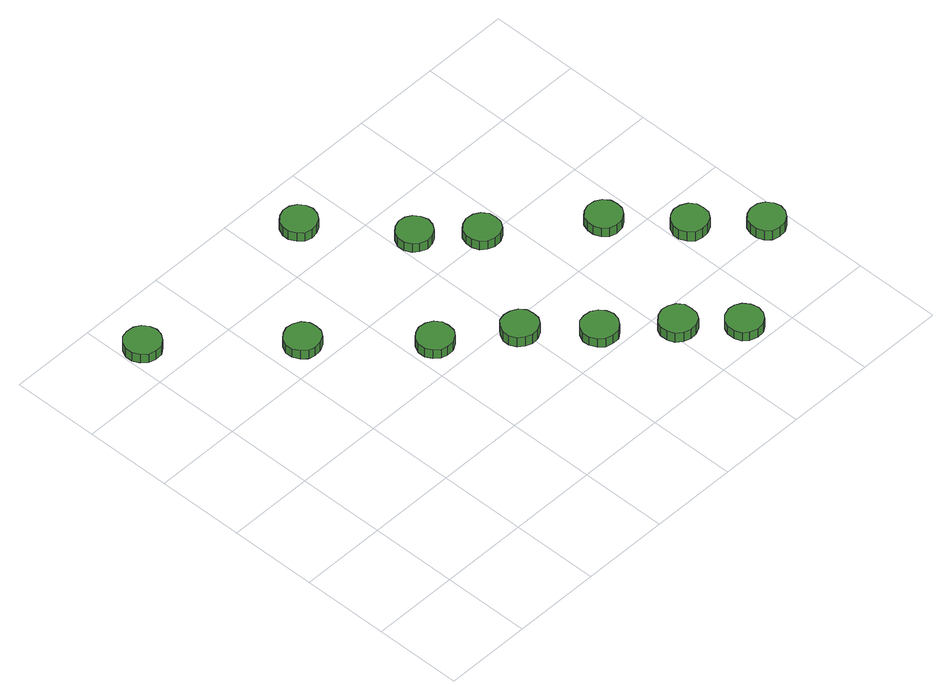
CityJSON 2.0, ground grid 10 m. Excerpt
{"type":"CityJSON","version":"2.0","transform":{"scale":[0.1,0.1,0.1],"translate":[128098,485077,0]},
"CityObjects":{
"tree1":{"type":"SolitaryVegetationObject","attributes":{"function":"something"},"geometry":[{"type":"MultiSurface","lod":"1","boundaries":[[[0,1,2,3,4,5,6,7,8,9,10,11,12,13,14]],[[15,16,17,18,19,20,21,22,23,24,25,26,27,28,29]],[[0,29,28,1]],[[1,28,27,2]],[[2,27,26,3]],[[3,26,25,4]],[[4,25,24,5]],[[5,24,23,6]],[[6,23,22,7]],[[7,22,21,8]],[[8,21,20,9]],[[9,20,19,10]],[[10,19,18,11]],[[11,18,17,12]],[[12,17,16,13]],[[13,16,15,14]],[[14,15,29,0]]]}]},
"tree2":{"type":"SolitaryVegetationObject","attributes":{"function":"something"},"geometry":[{"type":"MultiSurface","lod":"1","boundaries":[[[30,31,32,33,34,35,36,37,38,39,40,41,42,43,44]],[[45,46,47,48,49,50,51,52,53,54,55,56,57,58,59]],[[30,59,58,31]],[[31,58,57,32]],[[32,57,56,33]],[[33,56,55,34]],[[34,55,54,35]],[[35,54,53,36]],[[36,53,52,37]],[[37,52,51,38]],[[38,51,50,39]],[[39,50,49,40]],[[40,49,48,41]],[[41,48,47,42]],[[42,47,46,43]],[[43,46,45,44]],[[44,45,59,30]]]}]},
"tree3":{"type":"SolitaryVegetationObject","attributes":{"function":"something"},"geometry":[{"type":"MultiSurface","lod":"1","boundaries":[[[60,61,62,63,64,65,66,67,68,69,70,71,72,73,74]],[[75,76,77,78,79,80,81,82,83,84,85,86,87,88,89]],[[60,89,88,61]],[[61,88,87,62]],[[62,87,86,63]],[[63,86,85,64]],[[64,85,84,65]],[[65,84,83,66]],[[66,83,82,67]],[[67,82,81,68]],[[68,81,80,69]],[[69,80,79,70]],[[70,79,78,71]],[[71,78,77,72]],[[72,77,76,73]],[[73,76,75,74]],[[74,75,89,60]]]}]},
"tree4":{"type":"SolitaryVegetationObject","attributes":{"function":"something"},"geometry":[{"type":"MultiSurface","lod":"1","boundaries":[[[90,91,92,93,94,95,96,97,98,99,100,101,102,103,104]],[[105,106,107,108,109,110,111,112,113,114,115,116,117,118,119]],[[90,119,118,91]],[[91,118,117,92]],[[92,117,116,93]],[[93,116,115,94]],[[94,115,114,95]],[[95,114,113,96]],[[96,113,112,97]],[[97,112,111,98]],[[98,111,110,99]],[[99,110,109,100]],[[100,109,108,101]],[[101,108,107,102]],[[102,107,106,103]],[[103,106,105,104]],[[104,105,119,90]]]}]},
"tree5":{"type":"SolitaryVegetationObject","attributes":{"function":"something"},"geometry":[{"type":"MultiSurface","lod":"1","boundaries":[[[120,121,122,123,124,125,126,127,128,129,130,131,132,133,134]],[[135,136,137,138,139,140,141,142,143,144,145,146,147,148,149]],[[120,149,148,121]],[[121,148,147,122]],[[122,147,146,123]],[[123,146,145,124]],[[124,145,144,125]],[[125,144,143,126]],[[126,143,142,127]],[[127,142,141,128]],[[128,141,140,129]],[[129,140,139,130]],[[130,139,138,131]],[[131,138,137,132]],[[132,137,136,133]],[[133,136,135,134]],[[134,135,149,120]]]}]},
"tree6":{"type":"SolitaryVegetationObject","attributes":{"function":"something"},"geometry":[{"type":"MultiSurface","lod":"1","boundaries":[[[150,151,152,153,154,155,156,157,158,159,160,161,162,163,164]],[[165,166,167,168,169,170,171,172,173,174,175,176,177,178,179]],[[150,179,178,151]],[[151,178,177,152]],[[152,177,176,153]],[[153,176,175,154]],[[154,175,174,155]],[[155,174,173,156]],[[156,173,172,157]],[[157,172,171,158]],[[158,171,170,159]],[[159,170,169,160]],[[160,169,168,161]],[[161,168,167,162]],[[162,167,166,163]],[[163,166,165,164]],[[164,165,179,150]]]}]},
"tree7":{"type":"SolitaryVegetationObject","attributes":{"function":"something"},"geometry":[{"type":"MultiSurface","lod":"1","boundaries":[[[180,181,182,183,184,185,186,187,188,189,190,191,192,193,194]],[[195,196,197,198,199,200,201,202,203,204,205,206,207,208,209]],[[180,209,208,181]],[[181,208,207,182]],[[182,207,206,183]],[[183,206,205,184]],[[184,205,204,185]],[[185,204,203,186]],[[186,203,202,187]],[[187,202,201,188]],[[188,201,200,189]],[[189,200,199,190]],[[190,199,198,191]],[[191,198,197,192]],[[192,197,196,193]],[[193,196,195,194]],[[194,195,209,180]]]}]},
"tree8":{"type":"SolitaryVegetationObject","attributes":{"function":"something"},"geometry":[{"type":"MultiSurface","lod":"1","boundaries":[[[210,211,212,213,214,215,216,217,218,219,220,221,222,223,224]],[[225,226,227,228,229,230,231,232,233,234,235,236,237,238,239]],[[210,239,238,211]],[[211,238,237,212]],[[212,237,236,213]],[[213,236,235,214]],[[214,235,234,215]],[[215,234,233,216]],[[216,233,232,217]],[[217,232,231,218]],[[218,231,230,219]],[[219,230,229,220]],[[220,229,228,221]],[[221,228,227,222]],[[222,227,226,223]],[[223,226,225,224]],[[224,225,239,210]]]}]},
"tree9":{"type":"SolitaryVegetationObject","attributes":{"function":"something"},"geometry":[{"type":"MultiSurface","lod":"1","boundaries":[[[240,241,242,243,244,245,246,247,248,249,250,251,252,253,254]],[[255,256,257,258,259,260,261,262,263,264,265,266,267,268,269]],[[240,269,268,241]],[[241,268,267,242]],[[242,267,266,243]],[[243,266,265,244]],[[244,265,264,245]],[[245,264,263,246]],[[246,263,262,247]],[[247,262,261,248]],[[248,261,260,249]],[[249,260,259,250]],[[250,259,258,251]],[[251,258,257,252]],[[252,257,256,253]],[[253,256,255,254]],[[254,255,269,240]]]}]},
"tree10":{"type":"SolitaryVegetationObject","attributes":{"function":"something"},"geometry":[{"type":"MultiSurface","lod":"1","boundaries":[[[270,271,272,273,274,275,276,277,278,279,280,281,282,283,284]],[[285,286,287,288,289,290,291,292,293,294,295,296,297,298,299]],[[270,299,298,271]],[[271,298,297,272]],[[272,297,296,273]],[[273,296,295,274]],[[274,295,294,275]],[[275,294,293,276]],[[276,293,292,277]],[[277,292,291,278]],[[278,291,290,279]],[[279,290,289,280]],[[280,289,288,281]],[[281,288,287,282]],[[282,287,286,283]],[[283,286,285,284]],[[284,285,299,270]]]}]},
"tree11":{"type":"SolitaryVegetationObject","attributes":{"function":"something"},"geometry":[{"type":"MultiSurface","lod":"1","boundaries":[[[300,301,302,303,304,305,306,307,308,309,310,311,312,313,314]],[[315,316,317,318,319,320,321,322,323,324,325,326,327,328,329]],[[300,329,328,301]],[[301,328,327,302]],[[302,327,326,303]],[[303,326,325,304]],[[304,325,324,305]],[[305,324,323,306]],[[306,323,322,307]],[[307,322,321,308]],[[308,321,320,309]],[[309,320,319,310]],[[310,319,318,311]],[[311,318,317,312]],[[312,317,316,313]],[[313,316,315,314]],[[314,315,329,300]]]}]},
"tree12":{"type":"SolitaryVegetationObject","attributes":{"function":"something"},"geometry":[{"type":"MultiSurface","lod":"1","boundaries":[[[330,331,332,333,334,335,336,337,338,339,340,341,342,343,344]],[[345,346,347,348,349,350,351,352,353,354,355,356,357,358,359]],[[330,359,358,331]],[[331,358,357,332]],[[332,357,356,333]],[[333,356,355,334]],[[334,355,354,335]],[[335,354,353,336]],[[336,353,352,337]],[[337,352,351,338]],[[338,351,350,339]],[[339,350,349,340]],[[340,349,348,341]],[[341,348,347,342]],[[342,347,346,343]],[[343,346,345,344]],[[344,345,359,330]]]}]},
"tree13":{"type":"SolitaryVegetationObject","attributes":{"function":"something"},"geometry":[{"type":"MultiSurface","lod":"1","boundaries":[[[360,361,362,363,364,365,366,367,368,369,370,371,372,373,374]],[[375,376,377,378,379,380,381,382,383,384,385,386,387,388,389]],[[360,389,388,361]],[[361,388,387,362]],[[362,387,386,363]],[[363,386,385,364]],[[364,385,384,365]],[[365,384,383,366]],[[366,383,382,367]],[[367,382,381,368]],[[368,381,380,369]],[[369,380,379,370]],[[370,379,378,371]],[[371,378,377,372]],[[372,377,376,373]],[[373,376,375,374]],[[374,375,389,360]]]}]}
},
"vertices":[
[43,445,15],[41,453,15],[36,460,15],[29,464,15],[20,465,15],[12,463,15],[6,457,15],[2,449,15],[2,441,15],[6,433,15],[12,427,15],[20,425,15],[29,425,15],[36,430,15],[41,437,15],[41,437,3],[36,430,3],[29,425,3],[20,425,3],[12,427,3],[6,433,3],[2,441,3],[2,449,3],[6,457,3],[12,463,3],[20,465,3],[29,464,3],[36,460,3],[41,453,3],[43,445,3],
[156,332,15],[155,340,15],[150,347,15],[142,351,15],[134,352,15],[126,349,15],[120,344,15],[116,336,15],[116,328,15],[120,320,15],[126,314,15],[134,312,15],[142,313,15],[150,317,15],[155,324,15],[155,324,3],[150,317,3],[142,313,3],[134,312,3],[126,314,3],[120,320,3],[116,328,3],[116,336,3],[120,344,3],[126,349,3],[134,352,3],[142,351,3],[150,347,3],[155,340,3],[156,332,3],
[248,236,15],[247,244,15],[242,251,15],[234,255,15],[226,256,15],[218,253,15],[212,248,15],[208,240,15],[208,231,15],[212,224,15],[218,218,15],[226,216,15],[234,216,15],[242,221,15],[247,227,15],[247,227,3],[242,221,3],[234,216,3],[226,216,3],[218,218,3],[212,224,3],[208,231,3],[208,240,3],[212,248,3],[218,253,3],[226,256,3],[234,255,3],[242,251,3],[247,244,3],[248,236,3],
[318,185,16],[317,193,16],[312,200,16],[304,204,16],[296,205,16],[288,203,16],[282,197,16],[278,189,16],[278,181,16],[282,173,16],[288,168,16],[296,165,16],[304,166,16],[312,170,16],[317,177,16],[317,177,3],[312,170,3],[304,166,3],[296,165,3],[288,168,3],[282,173,3],[278,181,3],[278,189,3],[282,197,3],[288,203,3],[296,205,3],[304,204,3],[312,200,3],[317,193,3],[318,185,3],
[272,446,16],[270,454,16],[265,461,16],[258,465,16],[250,466,16],[242,463,16],[236,458,16],[232,450,16],[232,442,16],[236,434,16],[242,428,16],[250,426,16],[258,427,16],[265,431,16],[270,438,16],[270,438,4],[265,431,4],[258,427,4],[250,426,4],[242,428,4],[236,434,4],[232,442,4],[232,450,4],[236,458,4],[242,463,4],[250,466,4],[258,465,4],[265,461,4],[270,454,4],[272,446,4],
[373,126,16],[371,134,16],[366,141,16],[359,145,16],[350,146,16],[342,144,16],[336,138,16],[332,130,16],[332,122,16],[336,114,16],[342,108,16],[350,106,16],[359,106,16],[366,111,16],[371,118,16],[371,118,4],[366,111,4],[359,106,4],[350,106,4],[342,108,4],[336,114,4],[332,122,4],[332,130,4],[336,138,4],[342,144,4],[350,146,4],[359,145,4],[366,141,4],[371,134,4],[373,126,4],
[341,352,15],[339,360,15],[334,367,15],[327,371,15],[319,372,15],[311,369,15],[305,364,15],[301,356,15],[301,348,15],[305,340,15],[311,335,15],[319,332,15],[327,333,15],[334,337,15],[339,344,15],[339,344,3],[334,337,3],[327,333,3],[319,332,3],[311,335,3],[305,340,3],[301,348,3],[301,356,3],[305,364,3],[311,369,3],[319,372,3],[327,371,3],[334,367,3],[339,360,3],[341,352,3],
[432,74,16],[431,83,16],[426,90,16],[418,94,16],[410,95,16],[402,92,16],[395,86,16],[392,79,16],[392,70,16],[395,62,16],[402,57,16],[410,54,16],[418,55,16],[426,59,16],[431,66,16],[431,66,3],[426,59,3],[418,55,3],[410,54,3],[402,57,3],[395,62,3],[392,70,3],[392,79,3],[395,86,3],[402,92,3],[410,95,3],[418,94,3],[426,90,3],[431,83,3],[432,74,3],
[390,305,15],[389,313,15],[384,320,15],[377,324,15],[368,325,15],[360,322,15],[354,317,15],[351,309,15],[351,301,15],[354,293,15],[360,288,15],[368,285,15],[377,286,15],[384,290,15],[389,297,15],[389,297,3],[384,290,3],[377,286,3],[368,285,3],[360,288,3],[354,293,3],[351,301,3],[351,309,3],[354,317,3],[360,322,3],[368,325,3],[377,324,3],[384,320,3],[389,313,3],[390,305,3],
[479,26,16],[477,35,16],[472,42,16],[465,46,16],[457,47,16],[448,44,16],[442,38,16],[439,31,16],[439,22,16],[442,14,16],[448,9,16],[457,6,16],[465,7,16],[472,11,16],[477,18,16],[477,18,4],[472,11,4],[465,7,4],[457,6,4],[448,9,4],[442,14,4],[439,22,4],[439,31,4],[442,38,4],[448,44,4],[457,47,4],[465,46,4],[472,42,4],[477,35,4],[479,26,4],
[487,229,15],[486,237,15],[481,244,15],[474,248,15],[465,249,15],[457,246,15],[451,241,15],[448,233,15],[448,225,15],[451,217,15],[457,211,15],[465,209,15],[474,210,15],[481,214,15],[486,221,15],[486,221,3],[481,214,3],[474,210,3],[465,209,3],[457,211,3],[451,217,3],[448,225,3],[448,233,3],[451,241,3],[457,246,3],[465,249,3],[474,248,3],[481,244,3],[486,237,3],[487,229,3],
[542,162,16],[541,170,16],[536,177,16],[528,181,16],[520,182,16],[512,179,16],[506,174,16],[502,166,16],[502,158,16],[506,150,16],[512,144,16],[520,142,16],[528,143,16],[536,147,16],[541,154,16],[541,154,3],[536,147,3],[528,143,3],[520,142,3],[512,144,3],[506,150,3],[502,158,3],[502,166,3],[506,174,3],[512,179,3],[520,182,3],[528,181,3],[536,177,3],[541,170,3],[542,162,3],
[597,107,16],[595,115,16],[590,122,16],[583,126,16],[574,127,16],[566,124,16],[560,119,16],[557,111,16],[557,103,16],[560,95,16],[566,89,16],[574,87,16],[583,88,16],[590,92,16],[595,99,16],[595,99,3],[590,92,3],[583,88,3],[574,87,3],[566,89,3],[560,95,3],[557,103,3],[557,111,3],[560,119,3],[566,124,3],[574,127,3],[583,126,3],[590,122,3],[595,115,3],[597,107,3]
]}
